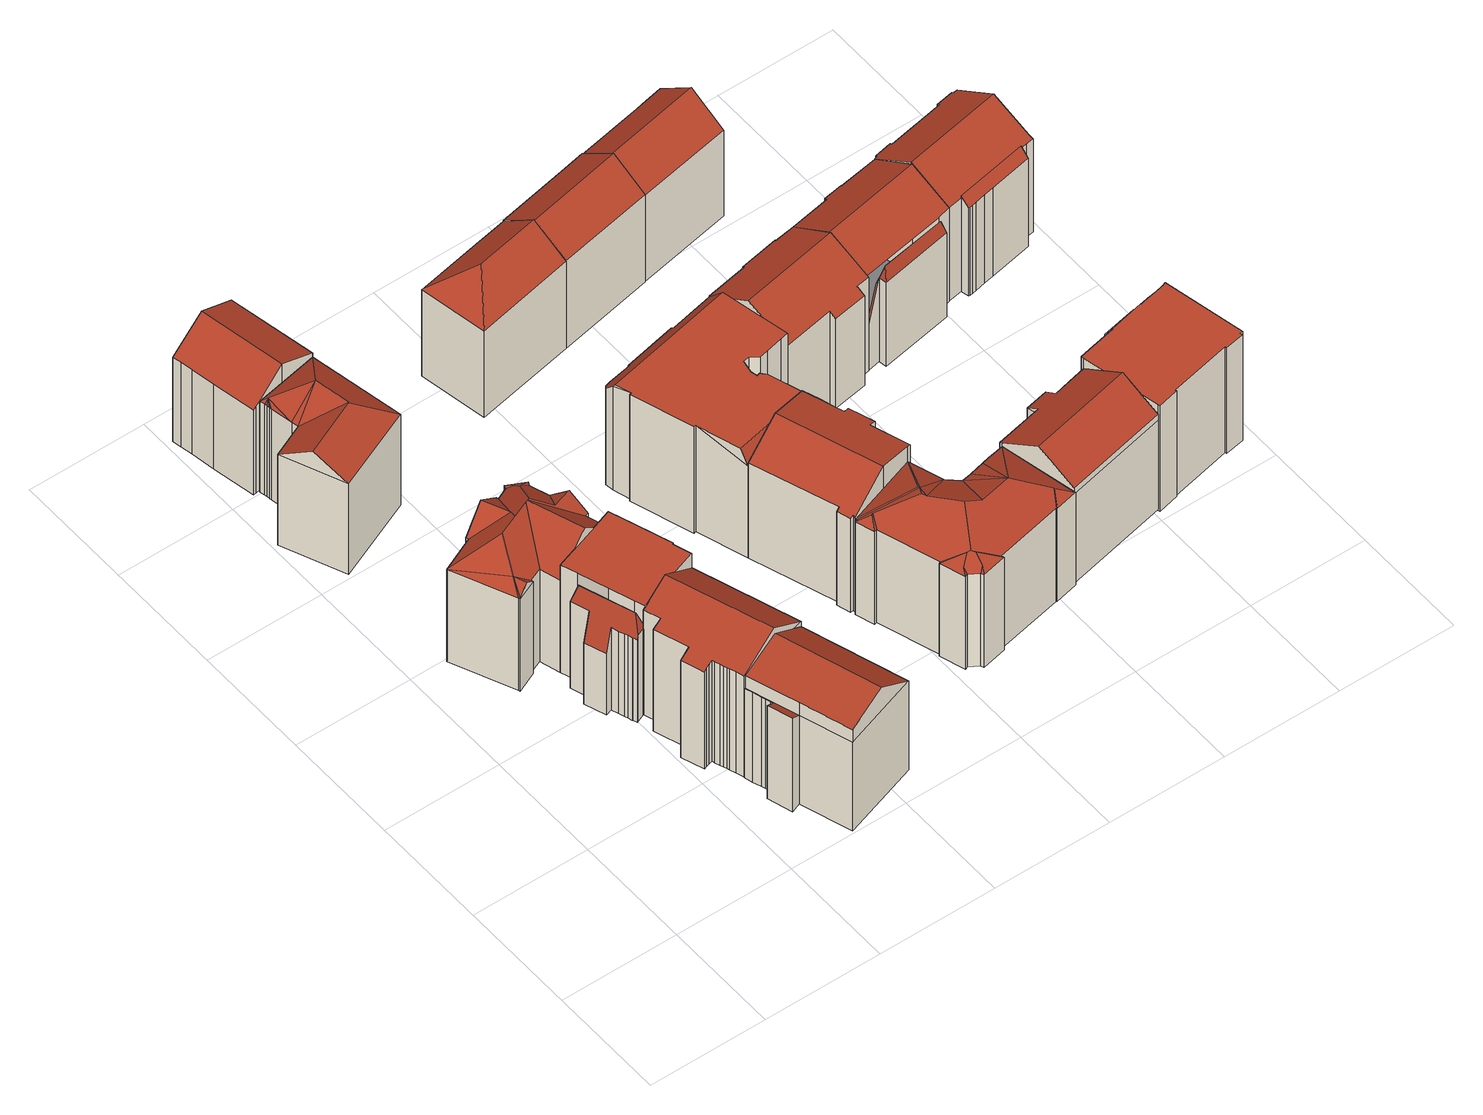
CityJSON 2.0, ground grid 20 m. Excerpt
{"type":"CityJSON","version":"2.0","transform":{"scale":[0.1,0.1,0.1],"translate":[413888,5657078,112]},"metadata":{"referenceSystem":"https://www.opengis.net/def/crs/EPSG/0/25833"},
"CityObjects":{
"building1":{"type":"Building","attributes":{"Dachtyp_tdc":"tdcFreeFormRoof","Gemeindeschluessel":14612000,"Dachneigung":41.25,"QualitaetDacherkennung":38,"Geometrietyp2DReferenz":"3000","measuredHeight":24.06,"function":"31001_9998","roofType":"5000"},"geometry":[{"type":"Solid","lod":"2","boundaries":[[[[0,1,2,3]],[[1,4,5,2]],[[4,6,7,5]],[[6,8,9,7]],[[8,10,11,9]],[[10,12,13,11]],[[12,14,15,13]],[[14,16,17,15]],[[16,18,19,17]],[[18,20,21,19]],[[20,22,23,21]],[[22,24,25,23]],[[24,26,27,25]],[[26,28,29,27]],[[28,30,31,29]],[[32,33,34,35]],[[33,0,3,34]],[[36,33,32]],[[36,0,33]],[[0,36,37]],[[38,36,32]],[[38,32,39]],[[36,38,39,40]],[[41,42,37,36,40,30]],[[43,44,41,30,28]],[[43,28,26]],[[45,44,43,26,24]],[[46,47,48,45,24,22]],[[46,22,20]],[[47,46,20,18]],[[49,50,48,47,18,16]],[[49,16,14]],[[51,50,49,14,12]],[[51,12,10]],[[42,41,44,45,48,50,51,10,8]],[[52,53,42,8,6]],[[52,6,4]],[[53,52,4,1]],[[37,42,53,1,0]],[[3,2,5,7,9,11,13,15,17,19,21,23,25,27,29,31,54,55,35,34]],[[30,40,54,31]],[[40,39,55,54]],[[39,32,35,55]]]],"semantics":{"surfaces":[{"type":"WallSurface"},{"type":"RoofSurface"},{"type":"GroundSurface"}],"values":[[0,0,0,0,0,0,0,0,0,0,0,0,0,0,0,0,0,1,1,1,1,0,1,1,1,0,1,1,0,1,1,1,1,1,1,1,0,1,1,2,0,0,0]]}}]},
"building2":{"type":"Building","attributes":{"Dachtyp_tdc":"tdcFreeFormRoof","Gemeindeschluessel":14612000,"Dachneigung":33.72,"QualitaetDacherkennung":31,"Geometrietyp2DReferenz":"3000","measuredHeight":22.35,"function":"31001_9998","roofType":"5000"},"geometry":[{"type":"Solid","lod":"2","boundaries":[[[[56,57,58,59]],[[57,60,61,58]],[[60,62,63,61]],[[62,64,65,63]],[[64,66,67,65]],[[66,68,69,67]],[[68,70,71,69]],[[70,72,73,71]],[[72,74,75,73]],[[74,76,77,75]],[[76,56,59,77]],[[78,72,70,79]],[[80,81,79,70,68]],[[82,80,68,66]],[[82,66,64]],[[80,76,81]],[[80,56,76]],[[82,56,80]],[[82,57,56]],[[82,60,57]],[[82,62,60]],[[62,82,64]],[[76,74,78,79,81]],[[72,78,74]],[[59,58,61,63,65,67,69,71,73,75,77]]]],"semantics":{"surfaces":[{"type":"WallSurface"},{"type":"RoofSurface"},{"type":"GroundSurface"}],"values":[[0,0,0,0,0,0,0,0,0,0,0,1,1,1,1,1,1,1,1,1,1,1,1,0,2]]}}]},
"building3":{"type":"Building","attributes":{"Gemeindeschluessel":14612000,"Geometrietyp2DReferenz":"3000","function":"31001_9998","roofType":"9999"},"children":["building3-1","building3-2"]},
"building3-1":{"type":"BuildingPart","attributes":{"Dachtyp_tdc":"tdcPolyFlatRoof","Dachneigung":0,"QualitaetDacherkennung":73,"Geometrietyp2DReferenz":"3000","measuredHeight":22.1,"roofType":"1000"},"parents":["building3"],"geometry":[{"type":"MultiSurface","lod":"2","boundaries":[[[83,84,85,27]],[[84,86,87,85]],[[86,88,89,87]],[[88,90,91,89]],[[90,92,93,91]],[[94,95,29,96,97]],[[95,83,27,29]],[[95,94,92,90,88,86,84,83]],[[27,85,87,89,91,93,96,29]]],"semantics":{"surfaces":[{"type":"WallSurface"},{"type":"RoofSurface"},{"type":"GroundSurface"}],"values":[0,0,0,0,0,0,0,1,2]}}]},
"building3-2":{"type":"BuildingPart","attributes":{"Dachtyp_tdc":"tdcFreeFormRoof","Dachneigung":74.53,"QualitaetDacherkennung":28,"Geometrietyp2DReferenz":"3000","measuredHeight":20.91,"roofType":"5000"},"parents":["building3"],"geometry":[{"type":"MultiSurface","lod":"2","boundaries":[[[98,99,100,101]],[[99,102,103,100]],[[102,104,105,103]],[[104,106,107,105]],[[106,108,109,107]],[[108,110,111,109]],[[110,112,113,111]],[[112,114,115,113]],[[114,97,96,115]],[[116,117,118,93]],[[117,119,120,118]],[[119,121,122,120]],[[121,123,124,122]],[[123,98,101,124]],[[119,117,116,125]],[[116,97,126,125]],[[97,114,126]],[[114,112,110,108,106,104,102,99,98,123,121,119,125,126]],[[101,100,103,105,107,109,111,113,115,96,93,118,120,122,124]]],"semantics":{"surfaces":[{"type":"WallSurface"},{"type":"RoofSurface"},{"type":"GroundSurface"}],"values":[0,0,0,0,0,0,0,0,0,0,0,0,0,0,1,1,1,1,2]}}]},
"building4":{"type":"Building","attributes":{"Gemeindeschluessel":14612000,"Geometrietyp2DReferenz":"3000","function":"31001_9998","roofType":"9999"},"children":["building4-1","building4-2"]},
"building4-1":{"type":"BuildingPart","attributes":{"Dachtyp_tdc":"tdcGableRoof","Dachneigung":35.52,"QualitaetDacherkennung":58,"Geometrietyp2DReferenz":"3000","measuredHeight":22.85,"roofType":"3100"},"parents":["building4"],"geometry":[{"type":"MultiSurface","lod":"2","boundaries":[[[127,128,129,130]],[[128,131,132,129]],[[133,134,135,136]],[[134,127,130,135]],[[134,137,138,127]],[[139,140,138,137,141]],[[133,141,137,134]],[[131,139,141,133]],[[128,140,139,131]],[[127,138,140,128]],[[130,129,132,136,135]]],"semantics":{"surfaces":[{"type":"WallSurface"},{"type":"RoofSurface"},{"type":"GroundSurface"}],"values":[0,0,0,0,1,1,0,0,0,0,2]}}]},
"building4-2":{"type":"BuildingPart","attributes":{"Dachtyp_tdc":"tdcPolyFlatRoof","Dachneigung":28.85,"QualitaetDacherkennung":27,"Geometrietyp2DReferenz":"3000","measuredHeight":19.14,"roofType":"2100"},"parents":["building4"],"geometry":[{"type":"MultiSurface","lod":"2","boundaries":[[[142,143,132,131]],[[142,144,145,143]],[[144,146,147,145]],[[146,148,149,147]],[[148,150,151,149]],[[150,152,153,151]],[[152,154,155,153]],[[154,156,157,155]],[[156,158,159,157]],[[158,133,136,159]],[[133,158,156,154,152,150,148,146,144,142,131]],[[132,143,145,147,149,151,153,155,157,159,136]]],"semantics":{"surfaces":[{"type":"WallSurface"},{"type":"RoofSurface"},{"type":"GroundSurface"}],"values":[0,0,0,0,0,0,0,0,0,0,1,2]}}]},
"building5":{"type":"Building","attributes":{"Dachtyp_tdc":"tdcFreeFormRoof","Gemeindeschluessel":14612000,"Dachneigung":35.88,"QualitaetDacherkennung":53,"Geometrietyp2DReferenz":"3000","measuredHeight":23.95,"function":"31001_9998","roofType":"5000"},"geometry":[{"type":"Solid","lod":"2","boundaries":[[[[160,161,162,163]],[[161,164,165,162]],[[164,166,167,165]],[[166,168,169,167]],[[168,170,171,169]],[[170,172,173,171]],[[172,174,175,173]],[[174,176,177,175]],[[176,178,179,177]],[[178,180,181,179]],[[180,182,183,181]],[[182,184,185,183]],[[184,186,187,185]],[[186,188,189,187]],[[188,190,191,189]],[[190,192,193,191]],[[192,194,195,193]],[[194,160,163,195]],[[196,170,168,197]],[[160,194,192,190,188,186,184,182,180,178,176,174,172,196,197,166,164,161]],[[168,166,197]],[[172,170,196]],[[163,162,165,167,169,171,173,175,177,179,181,183,185,187,189,191,193,195]]]],"semantics":{"surfaces":[{"type":"WallSurface"},{"type":"RoofSurface"},{"type":"GroundSurface"}],"values":[[0,0,0,0,0,0,0,0,0,0,0,0,0,0,0,0,0,0,1,1,0,0,2]]}}]},
"building6":{"type":"Building","attributes":{"Dachtyp_tdc":"tdcGableRoof","Gemeindeschluessel":14612000,"Dachneigung":37.19,"QualitaetDacherkennung":61,"Geometrietyp2DReferenz":"3000","measuredHeight":21.91,"function":"31001_9998","roofType":"3100"},"geometry":[{"type":"Solid","lod":"2","boundaries":[[[[198,199,200,201]],[[199,202,203,200]],[[202,204,205,203]],[[204,206,207,205]],[[206,208,209,207]],[[208,210,211,209]],[[210,212,213,211]],[[212,214,215,213]],[[214,66,216,215]],[[66,217,218,216]],[[217,198,201,218]],[[214,212,210,208]],[[208,206,204,202,199,198,217,66,214]],[[201,200,203,205,207,209,211,213,215,216,218]]]],"semantics":{"surfaces":[{"type":"WallSurface"},{"type":"RoofSurface"},{"type":"GroundSurface"}],"values":[[0,0,0,0,0,0,0,0,0,0,0,1,1,2]]}}]},
"building7":{"type":"Building","attributes":{"Dachtyp_tdc":"tdcGableRoof","Gemeindeschluessel":14612000,"Dachneigung":30.96,"QualitaetDacherkennung":69,"Geometrietyp2DReferenz":"3000","measuredHeight":23.54,"function":"31001_9998","roofType":"3100"},"geometry":[{"type":"Solid","lod":"2","boundaries":[[[[219,220,221,222]],[[220,223,224,221]],[[223,225,226,224]],[[225,227,228,226]],[[227,229,230,228]],[[229,231,232,230]],[[231,233,234,232]],[[233,235,236,234]],[[235,237,238,236]],[[237,239,240,238]],[[233,231,229,227,225,223,220,219]],[[219,241,242,243,244,245,246,239,237,235,233]],[[240,247,248,249,250,251,252,222,221,224,226,228,230,232,234,236,238]],[[243,242,251,250]],[[242,241,252,251]],[[241,219,222,252]],[[239,246,247,240]],[[246,245,248,247]],[[245,244,249,248]],[[244,243,250,249]]]],"semantics":{"surfaces":[{"type":"WallSurface"},{"type":"RoofSurface"},{"type":"GroundSurface"}],"values":[[0,0,0,0,0,0,0,0,0,0,1,1,2,0,0,0,0,0,0,0]]}}]},
"building8":{"type":"Building","attributes":{"Dachtyp_tdc":"tdcFreeFormRoof","Gemeindeschluessel":14612000,"Dachneigung":0.366,"QualitaetDacherkennung":38,"Geometrietyp2DReferenz":"3000","measuredHeight":21.88,"function":"31001_9998","roofType":"5000"},"geometry":[{"type":"Solid","lod":"2","boundaries":[[[[253,254,255,256,257,258,259,260,261,262,263,264,265,266,267,236,232,268,269,270,271,272,273,274,275]],[[276,277,254,253]],[[277,278,255,254]],[[278,279,256,255]],[[279,280,257,256]],[[280,281,258,257]],[[281,282,259,258]],[[282,283,260,259]],[[283,284,261,260]],[[284,285,262,261]],[[285,286,263,262]],[[286,287,264,263]],[[287,288,265,264]],[[288,289,266,265]],[[289,290,267,266]],[[290,291,236,267]],[[291,292,232,236]],[[292,293,268,232]],[[293,294,269,268]],[[294,295,270,269]],[[295,296,271,270]],[[296,297,272,271]],[[297,298,273,272]],[[298,299,274,273]],[[299,300,275,274]],[[300,276,253,275]],[[301,302,292]],[[303,280,279,278,277,276,300,299,298,297,304]],[[294,293,302,301,291,290,289,288,287,286,285,284,283,282,281,303,304,296,295]],[[293,292,302]],[[297,296,304]],[[292,291,301]],[[281,280,303]]]],"semantics":{"surfaces":[{"type":"GroundSurface"},{"type":"WallSurface"},{"type":"RoofSurface"}],"values":[[0,1,1,1,1,1,1,1,1,1,1,1,1,1,1,1,1,1,1,1,1,1,1,1,1,1,2,2,2,1,1,1,1]]}}]},
"building9":{"type":"Building","attributes":{"Dachtyp_tdc":"tdcFreeFormRoof","Gemeindeschluessel":14612000,"Dachneigung":36.61,"QualitaetDacherkennung":67,"Geometrietyp2DReferenz":"3000","measuredHeight":22.09,"function":"31001_9998","roofType":"5000"},"geometry":[{"type":"Solid","lod":"2","boundaries":[[[[305,306,307,308]],[[306,309,310,307]],[[309,311,312,310]],[[311,313,314,312]],[[313,315,316,314]],[[315,305,308,316]],[[317,318,305]],[[315,319,317,305]],[[319,313,311,309,306,318,317]],[[306,305,318]],[[315,313,319]],[[308,307,310,312,314,316]]]],"semantics":{"surfaces":[{"type":"WallSurface"},{"type":"RoofSurface"},{"type":"GroundSurface"}],"values":[[0,0,0,0,0,0,1,1,1,0,0,2]]}}]},
"building10":{"type":"Building","attributes":{"Dachtyp_tdc":"tdcFreeFormRoof","Gemeindeschluessel":14612000,"Dachneigung":29.34,"QualitaetDacherkennung":10,"Geometrietyp2DReferenz":"3000","measuredHeight":23.38,"function":"31001_9998","roofType":"5000"},"geometry":[{"type":"Solid","lod":"2","boundaries":[[[[320,321,322,323]],[[321,324,325,322]],[[324,326,327,325]],[[326,328,329,327]],[[328,330,331,329]],[[330,332,333,331]],[[332,334,335,333]],[[334,336,337,335]],[[336,338,339,337]],[[338,340,341,339]],[[340,342,343,341]],[[342,344,345,343]],[[344,346,347,345]],[[346,348,349,347]],[[348,350,351,349]],[[350,352,353,351]],[[352,354,355,353]],[[354,356,357,355]],[[356,358,359,357]],[[358,360,361,359]],[[360,362,363,361]],[[362,364,365,363]],[[364,366,367,365]],[[366,368,369,367]],[[368,320,323,369]],[[370,368,366]],[[371,372,373,374,370,366,364]],[[371,364,362]],[[372,371,362,360]],[[373,372,360,358]],[[375,376,377,378,379,373,358,356]],[[380,375,356,354]],[[381,380,354,352]],[[381,352,350]],[[376,375,380,381,350,348]],[[344,348,346]],[[344,376,348]],[[342,376,344]],[[340,376,342]],[[376,340,377]],[[382,378,377,340,338]],[[334,383,384]],[[334,338,336]],[[384,338,334]],[[384,382,338]],[[382,384,385]],[[383,334,332]],[[384,383,332,330]],[[386,387,385,384,330,328]],[[386,328,326]],[[387,386,326,324]],[[379,378,382,385,387,324,321]],[[374,373,379,321,320]],[[370,374,320,368]],[[323,322,325,327,329,331,333,335,337,339,341,343,345,347,349,351,353,355,357,359,361,363,365,367,369]]]],"semantics":{"surfaces":[{"type":"WallSurface"},{"type":"RoofSurface"},{"type":"GroundSurface"}],"values":[[0,0,0,0,0,0,0,0,0,0,0,0,0,0,0,0,0,0,0,0,0,0,0,0,0,1,1,1,1,1,1,1,1,1,1,1,1,1,1,1,1,1,1,1,1,1,1,1,1,1,1,1,1,1,2]]}}]},
"building11":{"type":"Building","attributes":{"Dachtyp_tdc":"tdcFreeFormRoof","Gemeindeschluessel":14612000,"Dachneigung":36.18,"QualitaetDacherkennung":73,"Geometrietyp2DReferenz":"3000","measuredHeight":22.05,"function":"31001_9998","roofType":"5000"},"geometry":[{"type":"Solid","lod":"2","boundaries":[[[[388,389,390,314]],[[389,391,392,390]],[[391,393,394,392]],[[393,395,396,394]],[[395,397,316,396]],[[397,388,314,316]],[[398,393,391,389,388,399]],[[397,395,398,399]],[[395,393,398]],[[388,397,399]],[[314,390,392,394,396,316]]]],"semantics":{"surfaces":[{"type":"WallSurface"},{"type":"RoofSurface"},{"type":"GroundSurface"}],"values":[[0,0,0,0,0,0,1,1,0,0,2]]}}]},
"building12":{"type":"Building","attributes":{"Dachtyp_tdc":"tdcFreeFormRoof","Gemeindeschluessel":14612000,"Dachneigung":29.76,"QualitaetDacherkennung":54,"Geometrietyp2DReferenz":"3000","measuredHeight":23.12,"function":"31001_9998","roofType":"5000"},"geometry":[{"type":"Solid","lod":"2","boundaries":[[[[400,401,402,403]],[[401,404,405,402]],[[404,406,407,405]],[[406,408,409,407]],[[408,410,411,409]],[[410,412,413,411]],[[412,414,415,413]],[[414,416,417,415]],[[416,418,419,417]],[[418,420,421,419]],[[420,422,423,421]],[[422,400,403,423]],[[424,410,408,406,404,401,400,425]],[[414,412,424,425,422,420,418,416]],[[412,410,424]],[[400,422,425]],[[403,402,405,407,409,411,413,415,417,419,421,423]]]],"semantics":{"surfaces":[{"type":"WallSurface"},{"type":"RoofSurface"},{"type":"GroundSurface"}],"values":[[0,0,0,0,0,0,0,0,0,0,0,0,1,1,0,0,2]]}}]},
"building13":{"type":"Building","attributes":{"Dachtyp_tdc":"tdcFreeFormRoof","Gemeindeschluessel":14612000,"Dachneigung":30.65,"QualitaetDacherkennung":62,"Geometrietyp2DReferenz":"3000","measuredHeight":23.55,"function":"31001_9998","roofType":"5000"},"geometry":[{"type":"Solid","lod":"2","boundaries":[[[[426,427,428,429]],[[427,430,431,428]],[[430,432,433,431]],[[432,434,435,433]],[[434,436,437,435]],[[436,438,439,437]],[[438,440,441,439]],[[440,442,443,441]],[[442,444,445,443]],[[444,446,447,445]],[[446,448,449,447]],[[448,426,429,449]],[[450,451,452,453]],[[454,455,456,457,458,430,427,459,460,461,452,451]],[[444,453,452,461,446]],[[446,461,460,448]],[[448,460,459,426]],[[426,459,427]],[[430,458,432]],[[432,458,457,434]],[[434,457,456,436]],[[436,456,455,438]],[[438,455,454,440]],[[440,454,451,450,442]],[[442,450,453,444]],[[429,428,431,433,435,437,439,441,443,445,447,449]]]],"semantics":{"surfaces":[{"type":"WallSurface"},{"type":"RoofSurface"},{"type":"GroundSurface"}],"values":[[0,0,0,0,0,0,0,0,0,0,0,0,1,1,0,0,0,0,0,0,0,0,0,0,0,2]]}}]},
"building14":{"type":"Building","attributes":{"Dachtyp_tdc":"tdcFreeFormRoof","Gemeindeschluessel":14612000,"Dachneigung":36.78,"QualitaetDacherkennung":70,"Geometrietyp2DReferenz":"3000","measuredHeight":22.02,"function":"31001_9998","roofType":"5000"},"geometry":[{"type":"Solid","lod":"2","boundaries":[[[[462,463,464,465]],[[463,466,467,464]],[[466,468,469,467]],[[468,470,471,469]],[[470,472,473,471]],[[472,462,465,473]],[[462,472,474,475]],[[474,470,468,466,463,475]],[[463,462,475]],[[472,470,474]],[[465,464,467,469,471,473]]]],"semantics":{"surfaces":[{"type":"WallSurface"},{"type":"RoofSurface"},{"type":"GroundSurface"}],"values":[[0,0,0,0,0,0,1,1,0,0,2]]}}]},
"building15":{"type":"Building","attributes":{"Gemeindeschluessel":14612000,"Geometrietyp2DReferenz":"3000","function":"31001_9998","roofType":"9999"},"children":["building15-1","building15-2"]},
"building15-1":{"type":"BuildingPart","attributes":{"Dachtyp_tdc":"tdcGableRoof","Dachneigung":30.8,"QualitaetDacherkennung":63,"Geometrietyp2DReferenz":"3000","measuredHeight":23.12,"roofType":"3100"},"parents":["building15"],"geometry":[{"type":"MultiSurface","lod":"2","boundaries":[[[476,477,478,479]],[[477,480,481,478]],[[480,482,483,481]],[[482,484,485,483]],[[484,486,487,485]],[[486,488,489,490,487]],[[491,492,493,494,495]],[[492,410,496,493]],[[410,497,498,496]],[[497,476,479,498]],[[492,491,488,486,484]],[[484,482,480,477,476,497,410,492]],[[479,478,481,483,485,487,490,499,494,493,496,498]]],"semantics":{"surfaces":[{"type":"WallSurface"},{"type":"RoofSurface"},{"type":"GroundSurface"}],"values":[0,0,0,0,0,0,0,0,0,0,1,1,2]}}]},
"building15-2":{"type":"BuildingPart","attributes":{"Dachtyp_tdc":"tdcFreeFormRoof","Dachneigung":75.36,"QualitaetDacherkennung":18,"Geometrietyp2DReferenz":"3000","measuredHeight":19.58,"roofType":"5000"},"parents":["building15"],"geometry":[{"type":"MultiSurface","lod":"2","boundaries":[[[500,501,502,503]],[[501,504,505,502]],[[504,506,507,505]],[[506,495,494,507]],[[489,508,509,490]],[[508,500,503,509]],[[504,501,510]],[[511,495,506,504]],[[501,500,512,510]],[[500,508,512]],[[508,489,511,504,510,512]],[[503,502,505,507,494,499,490,509]]],"semantics":{"surfaces":[{"type":"WallSurface"},{"type":"RoofSurface"},{"type":"GroundSurface"}],"values":[0,0,0,0,0,0,1,1,1,1,1,2]}}]},
"building16":{"type":"Building","attributes":{"Gemeindeschluessel":14612000,"Geometrietyp2DReferenz":"3000","function":"31001_9998","roofType":"9999"},"children":["building16-1","building16-2"]},
"building16-1":{"type":"BuildingPart","attributes":{"Dachtyp_tdc":"tdcPolyFlatRoof","Dachneigung":0,"QualitaetDacherkennung":60,"Geometrietyp2DReferenz":"3000","measuredHeight":21.71,"roofType":"1000"},"parents":["building16"],"geometry":[{"type":"MultiSurface","lod":"2","boundaries":[[[513,514,515]],[[513,516,517,514]],[[516,518,519,517]],[[518,520,521,519]],[[520,522,523,521]],[[522,524,525,523]],[[524,526,527,525]],[[526,528,529,527]],[[528,530,531,529]],[[530,532,533,531]],[[532,534,535,533]],[[534,536,537,535]],[[536,538,539,537]],[[538,540,541,539]],[[540,542,543,541]],[[542,544,545,543]],[[544,546,547,545]],[[546,548,549,547]],[[548,550,549]],[[548,546,544,542,540,538,536,534,532,530,528,526,524,522,520,518,516,513]],[[514,517,519,521,523,525,527,529,531,533,535,537,539,541,543,545,547,549]]],"semantics":{"surfaces":[{"type":"WallSurface"},{"type":"RoofSurface"},{"type":"GroundSurface"}],"values":[0,0,0,0,0,0,0,0,0,0,0,0,0,0,0,0,0,0,0,1,2]}}]},
"building16-2":{"type":"BuildingPart","attributes":{"Dachtyp_tdc":"tdcPolyFlatRoof","Dachneigung":5.42,"QualitaetDacherkennung":24,"Geometrietyp2DReferenz":"3000","measuredHeight":19.53,"roofType":"2100"},"parents":["building16"],"geometry":[{"type":"MultiSurface","lod":"2","boundaries":[[[551,552,553,554]],[[552,555,556,553]],[[555,557,558,556]],[[557,515,514,558]],[[550,551,554,549]],[[550,515,557,555,552,551]],[[554,553,556,558,514,549]]],"semantics":{"surfaces":[{"type":"WallSurface"},{"type":"RoofSurface"},{"type":"GroundSurface"}],"values":[0,0,0,0,0,1,2]}}]},
"building17":{"type":"Building","attributes":{"Gemeindeschluessel":14612000,"Geometrietyp2DReferenz":"3000","function":"31001_9998","roofType":"9999"},"children":["building17-1","building17-2"]},
"building17-1":{"type":"BuildingPart","attributes":{"Dachtyp_tdc":"tdcPolyFlatRoof","Dachneigung":48.31,"QualitaetDacherkennung":21,"Geometrietyp2DReferenz":"3000","measuredHeight":19.68,"roofType":"2100"},"parents":["building17"],"geometry":[{"type":"MultiSurface","lod":"2","boundaries":[[[559,560,561,562,563]],[[560,564,565,561]],[[564,566,567,565]],[[566,568,569,567]],[[568,570,571,569]],[[570,572,573,571]],[[572,574,575,573]],[[574,576,577,578,575]],[[574,572,570,568,566,564,560,559,576]],[[578,562,561,565,567,569,571,573,575]]],"semantics":{"surfaces":[{"type":"WallSurface"},{"type":"RoofSurface"},{"type":"GroundSurface"}],"values":[0,0,0,0,0,0,0,0,1,2]}}]},
"building17-2":{"type":"BuildingPart","attributes":{"Dachtyp_tdc":"tdcGableRoof","Dachneigung":28.73,"QualitaetDacherkennung":65,"Geometrietyp2DReferenz":"3000","measuredHeight":23.11,"roofType":"3100"},"parents":["building17"],"geometry":[{"type":"MultiSurface","lod":"2","boundaries":[[[579,580,581,582]],[[580,583,584,581]],[[583,585,586,584]],[[585,587,588,586]],[[587,589,590,588]],[[589,591,592,590]],[[591,593,594,592]],[[593,595,596,594]],[[595,597,598,596]],[[597,599,600,598]],[[599,601,602,600]],[[601,563,562,602]],[[577,486,603,578]],[[486,604,605,603]],[[604,606,607,605]],[[606,608,609,607]],[[608,579,582,609]],[[604,486,577,563,601,599,597,595]],[[595,593,591,589,587,585,583,580,579,608,606,604]],[[582,581,584,586,588,590,592,594,596,598,600,602,562,578,603,605,607,609]]],"semantics":{"surfaces":[{"type":"WallSurface"},{"type":"RoofSurface"},{"type":"GroundSurface"}],"values":[0,0,0,0,0,0,0,0,0,0,0,0,0,0,0,0,0,1,1,2]}}]}
},
"vertices":[
[61,596,196],[119,622,196],[119,622,7],[61,596,7],[117,626,196],[117,626,7],[196,660,196],[196,660,7],[197,656,196],[197,656,7],[217,665,196],[217,665,7],[219,671,196],[219,671,7],[249,656,196],[249,656,7],[246,650,196],[246,650,7],[257,618,196],[257,618,7],[259,618,196],[259,618,7],[279,559,196],[279,559,7],[273,557,196],[273,557,7],[285,522,196],[285,522,7],[172,484,196],[172,484,7],[162,517,196],[162,517,7],[107,490,196],[106,492,196],[106,492,7],[107,490,7],[116,518,212],[135,567,245],[124,498,212],[141,505,196],[140,508,196],[196,593,245],[168,581,245],[229,503,248],[199,592,247],[200,593,247],[269,589,223],[236,578,224],[203,594,247],[233,650,206],[224,642,216],[225,657,204],[156,643,233],[175,600,233],[140,508,7],[141,505,7],
[60,944,194],[53,980,194],[53,980,8],[60,944,8],[52,984,194],[52,984,8],[52,989,194],[52,989,8],[51,994,194],[51,994,8],[49,1002,194],[49,1002,8],[157,1023,194],[157,1023,8],[188,864,194],[188,864,8],[52,806,194],[52,806,8],[8,909,194],[8,909,8],[62,933,194],[62,933,8],[30,857,231],[123,898,232],[113,959,231],[125,900,231],[59,996,200],
[285,522,228],[299,482,228],[299,482,7],[320,421,228],[320,421,7],[318,420,228],[318,420,7],[328,390,228],[328,390,7],[218,352,228],[218,352,7],[181,458,228],[172,484,228],[181,458,7],[181,458,184],
[196,353,176],[194,360,176],[194,360,7],[196,353,7],[192,365,176],[192,365,7],[189,374,175],[189,374,7],[185,386,176],[185,386,7],[174,382,133],[174,382,7],[162,418,132],[162,418,7],[175,423,184],[175,423,7],[165,453,184],[165,453,7],[218,352,184],[214,351,184],[214,351,7],[201,346,184],[201,346,7],[199,345,176],[199,345,7],[197,352,176],[197,352,7],[206,358,216],[176,448,215],
[441,47,189],[310,4,189],[310,4,7],[441,47,7],[283,89,189],[283,89,7],[255,175,189],[386,218,189],[386,218,7],[255,175,7],[324,198,235],[379,27,235],[283,89,215],[310,4,215],[255,175,215],
[267,83,198],[267,83,7],[254,124,198],[254,124,7],[260,126,194],[260,126,7],[267,128,190],[267,128,7],[266,132,190],[266,132,7],[264,140,190],[264,140,7],[262,146,190],[262,146,7],[257,160,191],[257,160,7],[253,174,190],[253,174,7],
[225,263,216],[206,319,216],[206,319,8],[225,263,8],[223,324,223],[223,324,8],[214,351,223],[214,351,8],[328,390,199],[328,390,8],[386,218,199],[386,218,8],[253,174,215],[253,174,8],[249,187,215],[249,187,8],[245,197,215],[245,197,8],[244,201,215],[244,201,8],[242,206,215],[242,206,8],[240,212,215],[240,212,8],[237,220,215],[237,220,8],[236,225,215],[236,225,8],[230,223,212],[230,223,8],[223,221,209],[223,221,8],[219,219,207],[219,219,8],[206,257,207],[206,257,8],[323,197,247],[265,368,247],
[37,1000,185],[23,1072,185],[23,1072,12],[37,1000,12],[16,1112,185],[16,1112,12],[12,1132,185],[12,1132,12],[9,1147,185],[9,1147,12],[68,1158,231],[68,1158,12],[129,1170,202],[129,1170,12],[157,1023,202],[157,1023,12],[96,1012,231],[96,1012,12],[49,1002,12],[42,1001,189],[42,1001,12],
[628,346,242],[562,324,201],[562,324,7],[628,346,7],[562,328,202],[562,328,7],[557,327,199],[557,327,7],[550,350,199],[550,350,7],[556,352,203],[556,352,7],[507,494,202],[507,494,7],[571,516,242],[571,516,7],[635,538,226],[635,538,7],[645,510,226],[645,510,7],[653,485,225],[653,485,7],[685,365,228],[691,367,226],[670,430,226],[681,433,223],[667,475,223],[658,472,225],[658,472,7],[667,475,7],[681,433,7],[670,430,7],[691,367,7],[685,365,7],
[492,742,7],[492,745,7],[582,764,7],[583,759,7],[656,774,7],[685,635,7],[671,632,7],[643,626,7],[629,623,7],[615,632,7],[605,631,7],[601,610,7],[604,599,7],[609,600,7],[617,592,7],[480,577,7],[476,576,7],[443,678,7],[446,679,7],[437,708,7],[435,722,7],[442,731,7],[452,735,7],[492,742,196],[492,745,193],[582,764,193],[583,759,198],[656,774,198],[685,635,225],[671,632,225],[643,626,225],[629,623,225],[615,632,225],[605,631,225],[601,610,225],[604,599,225],[609,600,225],[617,592,224],[635,538,224],[507,494,195],[480,577,225],[476,576,225],[443,678,225],[446,679,225],[437,708,220],[435,722,205],[442,731,197],[452,735,195],[598,526,224],[503,506,224],[661,750,225],[438,704,225],
[379,923,184],[358,1037,184],[358,1037,7],[379,923,7],[476,1060,184],[476,1060,7],[494,1063,184],[494,1063,7],[525,1069,184],[525,1069,7],[547,956,185],[547,956,7],[428,993,228],[358,1037,185],[536,1014,228],
[603,188,198],[606,189,198],[606,189,8],[603,188,8],[573,290,198],[573,290,8],[569,289,198],[569,289,8],[559,320,198],[559,320,8],[564,322,198],[564,322,8],[562,324,198],[562,324,8],[685,365,198],[685,365,8],[693,341,198],[693,341,8],[704,308,198],[704,308,8],[723,290,198],[723,290,8],[739,293,198],[739,293,8],[765,299,198],[765,299,8],[778,302,198],[778,302,8],[805,307,198],[805,307,8],[832,180,198],[832,180,8],[833,177,198],[833,177,8],[794,169,198],[794,169,8],[793,170,198],[793,170,8],[680,146,198],[680,146,8],[681,142,198],[681,142,8],[639,133,198],[639,133,8],[637,138,198],[637,138,8],[621,148,198],[621,148,8],[617,146,198],[617,146,8],[622,157,203],[645,145,203],[648,163,213],[643,169,214],[638,170,213],[808,195,209],[755,229,235],[702,218,235],[677,226,242],[644,169,214],[808,193,209],[829,180,199],[647,272,234],[651,297,228],[652,295,228],[644,280,234],[580,310,207],[583,311,207],
[525,1069,186],[638,1091,186],[638,1091,7],[659,1095,186],[659,1095,7],[687,1101,186],[687,1101,7],[709,987,185],[709,987,7],[547,956,186],[698,1044,228],[536,1012,228],
[656,774,200],[727,787,200],[727,787,8],[656,774,8],[726,790,198],[726,790,8],[792,802,198],[792,802,8],[792,800,199],[792,800,8],[826,805,200],[826,805,8],[851,667,200],[851,667,8],[828,663,200],[828,663,8],[830,649,192],[830,649,8],[772,639,192],[772,639,8],[770,650,199],[770,650,8],[685,635,199],[685,635,8],[838,736,240],[670,705,240],
[884,328,192],[880,347,192],[880,347,9],[884,328,9],[918,355,192],[918,355,9],[919,349,192],[919,349,9],[922,336,192],[922,336,9],[935,339,192],[935,339,9],[961,345,192],[961,345,9],[980,349,192],[980,349,9],[1008,218,192],[1008,218,9],[832,180,192],[832,180,9],[805,307,192],[805,307,9],[804,311,192],[804,311,9],[1008,218,204],[995,281,244],[819,243,244],[832,180,204],[980,349,203],[961,345,203],[935,339,203],[922,336,203],[919,349,195],[884,328,203],[804,311,203],[805,307,205],
[709,987,184],[687,1101,184],[687,1101,8],[709,987,8],[798,1122,184],[798,1122,8],[818,1126,184],[818,1126,8],[847,1132,184],[847,1132,8],[869,1017,184],[869,1017,8],[858,1076,228],[698,1045,228],
[894,822,197],[927,828,197],[927,828,9],[894,822,9],[927,826,198],[927,826,9],[993,837,198],[993,837,9],[1005,768,240],[1005,768,9],[1017,700,201],[1017,700,9],[995,695,201],[995,695,169],[995,695,9],[850,670,201],[838,738,240],[838,738,9],[850,670,9],[850,670,99],[826,805,9],[894,817,200],[894,817,9],[869,673,9],
[997,680,181],[874,658,181],[874,658,9],[997,680,9],[872,671,181],[872,671,9],[851,667,99],[851,667,9],[995,693,181],[995,693,9],[879,666,205],[869,673,170],[990,685,205],
[1105,381,224],[1105,381,7],[1105,381,201],[1108,382,224],[1108,382,7],[1118,384,224],[1118,384,7],[1135,387,224],[1135,387,7],[1149,390,224],[1149,390,7],[1155,392,224],[1155,392,7],[1184,255,224],[1184,255,7],[1179,254,224],[1179,254,7],[1180,250,224],[1180,250,7],[1148,244,224],[1148,244,7],[1147,247,224],[1147,247,7],[1044,225,224],[1044,225,7],[1044,223,224],[1044,223,7],[1009,215,224],[1009,215,7],[1008,218,224],[1008,218,7],[980,349,224],[980,349,7],[979,354,224],[979,354,7],[1045,368,224],[1045,368,7],[1045,368,201],
[1042,382,202],[1102,395,202],[1102,395,7],[1042,382,7],[1102,394,202],[1102,394,7],[1104,388,201],[1104,388,7],
[1163,727,206],[1165,714,191],[1165,714,10],[1163,727,10],[1163,727,201],[1093,700,191],[1093,700,10],[1076,697,191],[1076,697,10],[1058,693,191],[1058,693,10],[1051,692,191],[1051,692,10],[1046,691,191],[1046,691,10],[1044,691,191],[1044,691,10],[1041,704,206],[1041,704,201],[1041,704,10],
[998,842,197],[1028,848,197],[1028,848,10],[998,842,10],[1029,844,199],[1029,844,10],[1125,862,199],[1125,862,10],[1124,866,197],[1124,866,10],[1153,871,197],[1153,871,10],[1154,868,199],[1154,868,10],[1161,869,199],[1161,869,10],[1173,802,241],[1173,802,10],[1185,739,205],[1185,739,10],[1187,731,201],[1187,731,10],[1174,729,201],[1174,729,10],[1017,700,10],[1005,771,241],[1005,771,10],[993,837,199],[993,837,10],[998,839,199],[998,839,10]
]}
